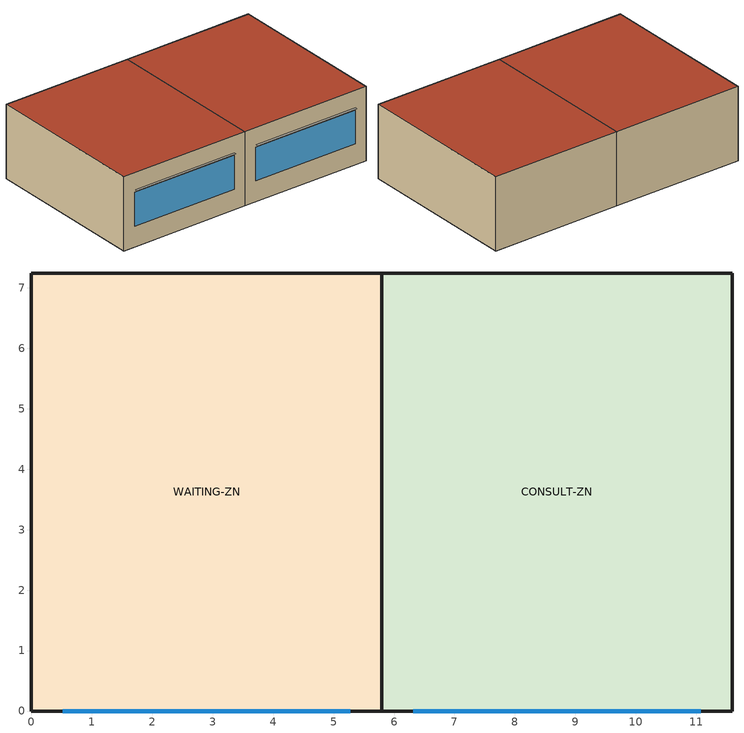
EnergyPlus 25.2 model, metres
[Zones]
WAITING-ZN
 floor ground (FLOOR-CONSTRUCTION): 0,0 5.8,0 5.8,7.25 0,7.25 z0
 wall outside (WALL-CONSTRUCTION): 5.8,0 0,0 0,7.25 5.8,7.25 5.8,0 z0:3.2
 window (WINDOW-CONSTRUCTION): 5.28,0 0.52,0 z0.9:2.35
 roof outside (ROOF-CONSTRUCTION): 0,7.25 5.8,7.25 5.8,0 0,0 z3.2
CONSULT-ZN
 floor ground (FLOOR-CONSTRUCTION): 5.8,0 11.59,0 11.59,7.25 5.8,7.25 z0
 wall outside (WALL-CONSTRUCTION): 11.59,0 5.8,0 5.8,7.25 11.59,7.25 11.59,0 z0:3.2
 window (WINDOW-CONSTRUCTION): 11.07,0 6.32,0 z0.9:2.35
 roof outside (ROOF-CONSTRUCTION): 5.8,7.25 11.59,7.25 11.59,0 5.8,0 z3.2
shading: 0.52,-0.12 5.28,-0.12 5.28,0 0.52,0 z2.47; 6.32,-0.12 11.07,-0.12 11.07,0 6.32,0 z2.47
[Building]
quant-cli-openstudio-task-02-ubuntu: 0, Suburbs, 0.04, 0.4, FullExterior, 25, 6
[Site:Location]
Synthetic Test USA: 39, -104, -7, 1600
[Material]
WALL-MAT: Rough, 0.16, 0.045, 1100, 920, 0.9, 0.7, 0.7
ROOF-MAT: Rough, 0.22, 0.038, 900, 900, 0.9, 0.7, 0.7
FLOOR-MAT: Rough, 0.18, 1.2, 1600, 800, 0.9, 0.7, 0.7
[WindowMaterial:SimpleGlazingSystem]
LOW-E-GLASS: 2.9, 0.55, 0.62
[Construction]
WALL-CONSTRUCTION: WALL-MAT
ROOF-CONSTRUCTION: ROOF-MAT
FLOOR-CONSTRUCTION: FLOOR-MAT
WINDOW-CONSTRUCTION: LOW-E-GLASS
[HVACTemplate:Thermostat]
ENGIWORLD-THERMOSTAT: HEATING-SP, , COOLING-SP
[Zone]
WAITING-ZN; CONSULT-ZN: 0, 0, 0, 0, 1, 1, 3.2, autocalculate, autocalculate
[HVACTemplate:Zone:IdealLoadsAirSystem]
WAITING-ZN; CONSULT-ZN: ENGIWORLD-THERMOSTAT, ALWAYS-ON
[People]
WAITING-PEOPLE: WAITING-ZN, ALWAYS-ON, People/Area, , 0.07, , 0.3, autocalculate, ALWAYS-ON
CONSULT-PEOPLE: CONSULT-ZN, ALWAYS-ON, People/Area, , 0.07, , 0.3, autocalculate, ALWAYS-ON
[Lights]
WAITING-LIGHTS: WAITING-ZN, ALWAYS-ON, Watts/Area, , 10.5, , 0, 0.42, 0.18, 0, General
CONSULT-LIGHTS: CONSULT-ZN, ALWAYS-ON, Watts/Area, , 10.5, , 0, 0.42, 0.18, 0, General
[ElectricEquipment]
WAITING-EQUIPMENT: WAITING-ZN, ALWAYS-ON, Watts/Area, , 8.4, , 0, 0.3, 0.2, General
CONSULT-EQUIPMENT: CONSULT-ZN, ALWAYS-ON, Watts/Area, , 8.4, , 0, 0.3, 0.2, General
[ZoneInfiltration:DesignFlowRate]
WAITING-INFILTRATION: WAITING-ZN, ALWAYS-ON, AirChanges/Hour, , , , 0.58, 0, 0, 0, 0
CONSULT-INFILTRATION: CONSULT-ZN, ALWAYS-ON, AirChanges/Hour, , , , 0.58, 0, 0, 0, 0
[Schedule:Compact]
ALWAYS-ON: Fraction, Through: 12/31, For: AllDays, Until: 24:00, 1
HEATING-SP: Temperature, Through: 12/31, For: AllDays, Until: 24:00, 20
COOLING-SP: Temperature, Through: 12/31, For: AllDays, Until: 24:00, 24
